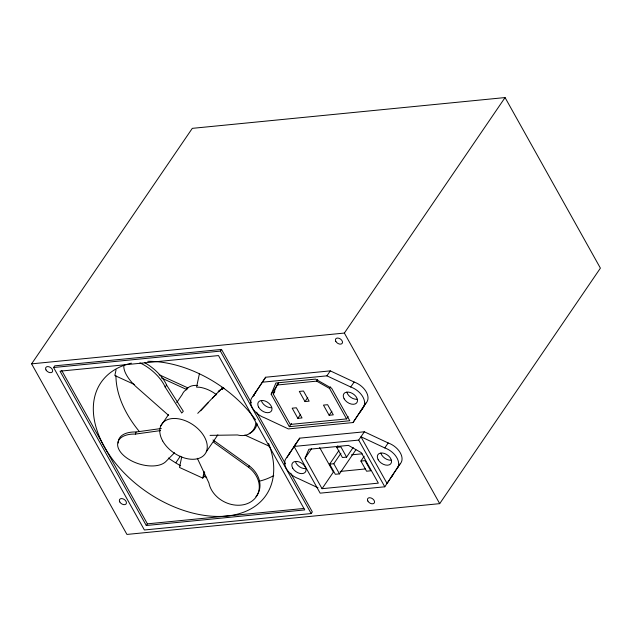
<?xml version="1.0" encoding="UTF-8"?>
<svg xmlns="http://www.w3.org/2000/svg" width="632" height="632" viewBox="0 0 632 632"><rect width="100%" height="100%" fill="white"/><g stroke="black" fill="none" stroke-linecap="round" stroke-linejoin="round"><path stroke-width="0.95" d="M116.059 369.799L114.842 375.542L134.592 384.58M181.732 456.92L179.496 467.451L202.761 478.1L203.891 476.441L204.697 472.633M199.396 373.804L196.56 387.139L199.459 387.226A26.299 16.985 34.3 0 1 216.65 394.834M202.761 478.1L204.175 471.433M221.642 389.217L222.053 387.305M222.369 389.462L222.78 387.558M174.543 452.741L165.545 461.858A26.299 14.449 17.9 0 1 123.517 455.348A26.299 14.449 17.9 0 1 135.422 434.097L136.093 432.004L161.294 428.488M271.16 394.186L275.908 383.008L315.526 379.105L331.626 388.238L349.788 420.73L289.322 426.679L271.16 394.186L278.317 383.703M348.161 416.559L346.565 418.905L290.27 424.443L273.245 393.981L277.045 385.038L278.641 382.7M305.027 458.224L308.827 449.281L348.445 445.378L361.33 452.678L378.355 483.14L322.051 488.686L305.027 458.224L311.497 448.744M212.992 439.959A13.153 10.578 26.2 0 1 214.406 440.923L213.719 442.321L248.589 467.309A26.299 21.164 26.2 0 1 247.428 503.586A26.299 21.164 26.2 0 1 208.9 482.919L197.326 458.287M248.589 467.309L249.285 465.91L214.406 440.923M252.737 396.651L265.661 377.233L330.299 370.873L354.133 382.028A15.776 10.191 34.3 0 1 365.928 403.137L353.004 422.555L288.366 428.915L264.532 417.76A15.776 10.191 34.3 0 1 252.737 396.651L265.661 377.233M318.007 487.77L298.581 478.677A15.776 10.191 34.3 0 1 286.786 457.576L296.313 443.135M290.712 451.801L299.71 438.158L364.348 431.79L388.182 442.953A15.776 10.191 34.3 0 1 399.977 464.054L384.793 486.79L320.155 493.158L294.054 446.445L299.71 438.158M353.004 422.555L365.928 403.137M396.58 469.031L387.053 483.472L360.951 436.767L384.785 447.93A15.776 10.191 34.3 0 1 396.58 469.031L399.977 464.054M31.6 363.85L192.302 128.351L505.063 97.565L600.4 268.15L439.698 503.649L126.937 534.435L31.6 363.85L344.369 333.064L505.063 97.565M290.704 473.218L312.327 511.904L311.197 513.555L144.388 529.979L53.586 367.516L54.723 365.857L221.532 349.441L251.315 402.734M160.757 425.976L168.475 414.663M176.739 402.545L182.253 394.463A26.299 16.985 34.3 0 1 184.773 390.813L186.724 389.541L187.854 387.89A19.726 12.743 34.3 0 1 197.69 385.481M53.586 367.516L220.394 351.1L221.532 349.441M175.87 462.727L180.317 456.209M146.284 525.508L304.75 509.906L218.498 355.571L60.032 371.174L146.284 525.508L147.414 523.849L303.929 508.444M206.293 451.785L217.874 434.824M273.245 393.981L274.841 391.643M277.045 385.038L316.664 381.136L317.73 379.579M304.987 401.573L309.151 401.162L303.478 391.011L299.307 391.421L304.987 401.573L307.737 397.536M289.322 426.679L291.518 423.456M297.854 418.344L302.025 417.934L296.353 407.774L292.182 408.185L297.854 418.344L300.611 414.308M262.264 382.21L326.902 375.843L330.299 370.873M346.565 418.905L329.541 388.443L330.607 386.879M286.786 457.576L290.183 452.599A15.776 10.191 34.3 0 0 288.674 454.787M329.138 415.264L333.301 414.853L327.629 404.701L323.458 405.112L329.138 415.264L331.887 411.227M362.531 408.106A15.776 10.191 34.3 0 0 350.736 387.005L354.133 382.028M360.232 411.961L363.519 407.142M353.17 447.48L346.597 457.11L342.425 457.521L336.753 447.361L337.844 445.757M355.895 449.802L339.471 473.882L335.3 474.284L329.627 464.133L338.934 450.49M329.627 464.133L333.799 463.722L340.917 453.294M322.051 488.686L333.372 472.096L319.658 447.559M294.054 446.445L358.692 440.085L364.348 431.79M360.904 461.052L365.075 460.649L370.747 470.801L366.576 471.211L360.904 461.052L364.19 456.241M384.785 447.93L388.182 442.953M390.995 477.697L393.191 474.49M181.779 413.083L165.102 386.95L166.643 385.141A26.299 11.313 40.4 0 0 144.625 362.665M182.293 412.483L183.32 411.282L166.643 385.141M197.745 413.352L219.778 390.418A26.299 18.028 54.3 0 1 223.736 387.866M200.628 410.832L208.552 402.387M212.518 398.16L216.476 393.941M218.459 391.832L219.778 390.418M186.551 388.727L187.854 387.89L159.13 374.737M135.422 434.097L160.615 430.582M336.753 447.361L340.925 446.95L346.597 457.11M351.479 454.843L362.16 453.792M340.166 471.433L365.399 468.944M210.045 435.369L237.466 434.958A26.299 18.028 54.3 0 0 255.905 423.037M161.587 378.039L186.724 389.541M244.868 435.053L269.106 446.153M326.902 375.843L350.736 387.005M316.664 381.136L329.541 388.443M168.681 415.469L136.291 386.903A26.299 11.313 40.4 0 1 123.919 365.233M344.369 333.064L439.698 503.649M358.692 440.085L384.793 486.79M333.799 463.722L339.471 473.882M256.6 412.19L285.419 463.762M220.394 351.1L311.197 513.555M61.644 370.368L147.414 523.849M357.183 399.29A7.892 5.096 34.3 0 1 346.85 392.219M271.689 407.703A7.892 5.096 34.3 0 1 261.364 400.633M254.135 395.632A15.776 10.191 34.3 0 1 256.134 391.674M391.232 460.214A7.892 5.096 34.3 0 1 380.899 453.136M305.738 468.628A7.892 5.096 34.3 0 1 295.413 461.558M118.295 443.008A26.299 14.449 17.9 0 1 136.093 432.004M249.285 465.91A26.299 21.164 26.2 0 1 255.928 496.697M139.941 362.902A26.299 11.313 40.4 0 1 165.102 386.95M218.222 391.54A26.299 18.028 54.3 0 1 224.02 388.388M257.121 423.701A26.299 18.028 54.3 0 1 249.206 433.457M273.767 475.564A99.935 64.551 34.3 0 1 259.254 481.205M206.703 477.397A99.935 64.551 34.3 0 1 203.891 476.441M180.626 465.792A99.935 64.551 34.3 0 1 168.349 458.042M139.506 431.703A99.935 64.551 34.3 0 1 115.948 375.732M268.6 443.435A99.935 64.551 34.3 0 1 221.24 516.399A99.935 64.551 34.3 0 1 105.41 448.633A99.935 64.551 34.3 0 1 131.385 363.163M147.762 361.322A99.935 64.551 34.3 0 1 255.605 419.885M344.124 398.792A7.892 5.096 34.3 0 0 356.456 403.145A7.892 5.096 34.3 0 0 350.562 392.591A7.892 5.096 34.3 0 0 344.124 398.792M258.638 407.206A7.892 5.096 34.3 0 0 270.97 411.558A7.892 5.096 34.3 0 0 265.069 401.004A7.892 5.096 34.3 0 0 258.638 407.206M378.173 459.709A7.892 5.096 34.3 0 0 390.505 464.062A7.892 5.096 34.3 0 0 384.612 453.515A7.892 5.096 34.3 0 0 378.173 459.709M292.687 468.13A7.892 5.096 34.3 0 0 305.019 472.483A7.892 5.096 34.3 0 0 299.118 461.929A7.892 5.096 34.3 0 0 292.687 468.13M162.669 440.931A26.299 16.985 34.3 0 0 203.78 455.443A26.299 16.985 34.3 0 0 184.117 420.264A26.299 16.985 34.3 0 0 162.669 440.931M119.772 501.934A3.942 2.552 34.3 0 0 125.934 504.107A3.942 2.552 34.3 0 0 122.987 498.83A3.942 2.552 34.3 0 0 119.772 501.934M46.002 369.933A3.942 2.552 34.3 0 0 52.164 372.106A3.942 2.552 34.3 0 0 49.217 366.837A3.942 2.552 34.3 0 0 46.002 369.933M367.871 501.073A3.942 2.552 34.3 0 0 374.033 503.254A3.942 2.552 34.3 0 0 371.087 497.977A3.942 2.552 34.3 0 0 367.871 501.073M335.829 341.406A3.942 2.552 34.3 0 0 341.991 343.579A3.942 2.552 34.3 0 0 339.044 338.302A3.942 2.552 34.3 0 0 335.829 341.406"/></g></svg>
